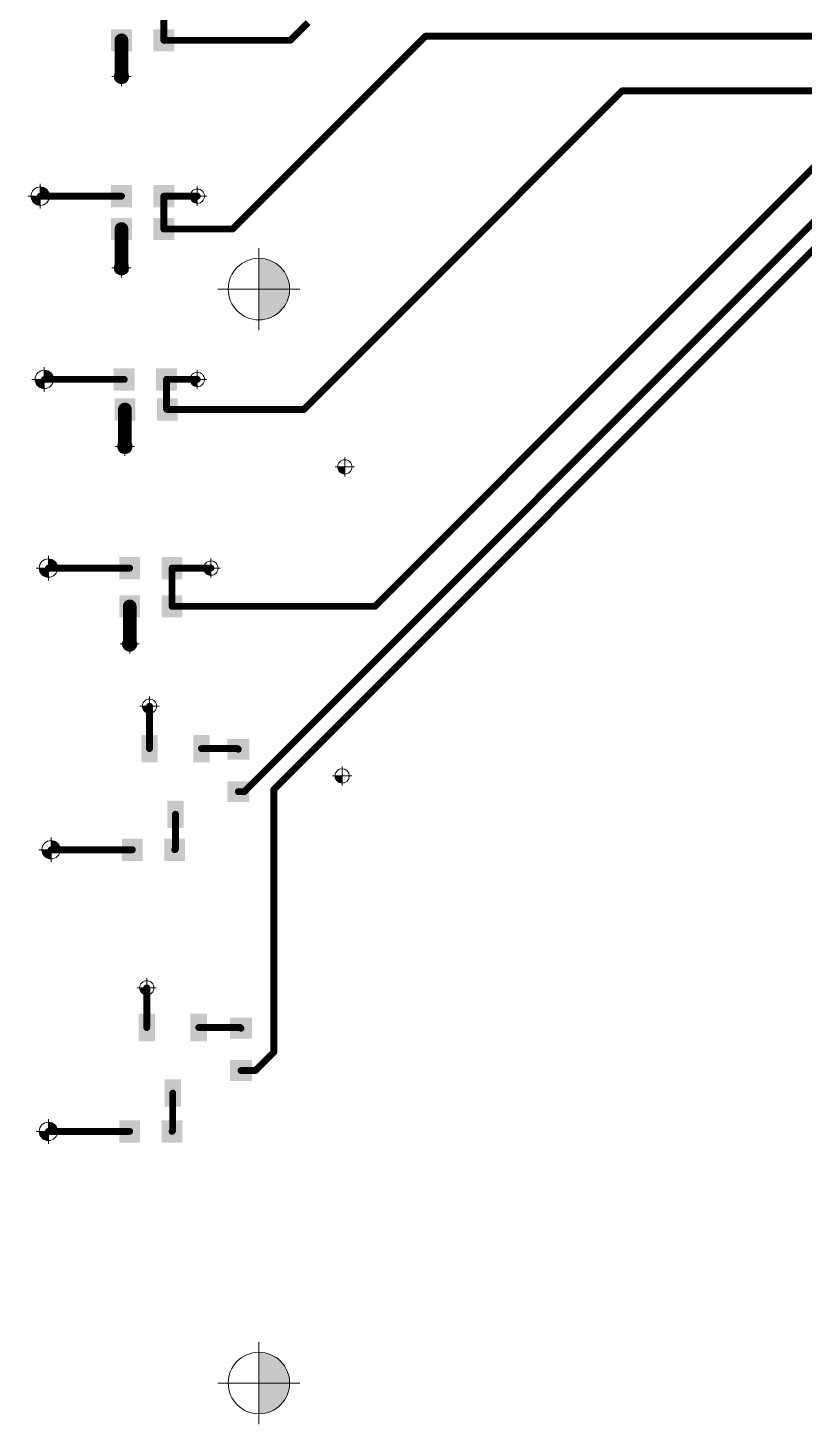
# Paper-space layout 'Layout1' of a CAD drawing. Header units: millimetres. Extents: x 0 to 841, y 0 to 594.
# Drawn here: x 114.6 to 171.4, y 357.9 to 460 of the extents above; entities that cross this region are included whole.
import ezdxf

# ---------------------------------------------------------------- set-up
doc = ezdxf.new("R2010")
doc.units = ezdxf.units.MM
for name, color, linetype in [('PDF _Геометрия', 7, 'Continuous'), ('PDF _Сплошная заливка', 7, 'Continuous'), ('TopLayer', 1, 'Continuous')]:
    doc.layers.add(name, color=color, linetype=linetype)

psp = doc.layouts.get("Layout1")

# ---------------------------------------------------------------- hatches: boundary and pattern name
at = {"layer": 'PDF _Сплошная заливка', "transparency": 33554559}
for points in [[(120.8836146273443, 456.414456273169, 0.4142588359309533), (121.4086197874167, 455.8894511131043), (121.4086197874167, 455.8894511131189), (121.4086197874167, 455.8894511131189), (121.4086197874167, 456.414456273169), (121.4086197874167, 456.414456273169)], [(116.1330270138387, 447.6650170330063, 0.4141972411044992), (115.4580203794876, 448.3400236674092), (115.4580203794876, 448.3400236673656), (115.4580203794876, 448.3400236673656), (115.4580203794876, 447.6650170330063), (115.4580203794876, 447.6650170330063)], [(114.783013745121, 447.6650170330063, 0.4142364377002974), (115.4580203794876, 446.9900103986915), (115.4580203794876, 446.9900103986333), (115.4580203794876, 446.9900103986333), (115.4580203794876, 447.6650170330063), (115.4580203794876, 447.6650170330063)], [(126.4330341750001, 447.6650269107963, 0.1987974353655903), (126.5867751027035, 447.2937626784424), (126.5867751028209, 447.293762678552, 0.1988478170312185), (126.9580393350725, 447.140021750688), (126.9580393350725, 447.1400217507467), (126.9580393350725, 447.1400217507467), (126.9580393350725, 447.6650269107963), (126.9580393350725, 447.6650269107963)], [(120.8836146273443, 442.4143932254697, 0.1988800821200436), (121.0373555552378, 442.0431995490158), (121.037355555135, 442.0431995489353, 0.1989561128706715), (121.4086197874167, 441.8893880653463), (121.4086197874167, 441.889388065405), (121.4086197874167, 441.889388065405), (121.4086197874167, 442.4143932254697), (121.4086197874167, 442.4143932254697)], [(133.7180540361214, 440.8710022329719, 0.1989375545879004), (133.0589929959187, 442.4619633073157), (133.0589929959187, 442.4619633073157, 0.1989375545888301), (131.4680319215677, 443.1210243475102), (131.4680319215677, 443.1210243475102), (131.4680319215677, 443.1210243475102), (131.4680319215677, 440.8710022329719), (131.4680319215677, 440.8710022329719)], [(131.4680319215677, 438.6209801184327, 0.1989375546094541), (133.0589929959187, 439.2800411586131), (133.0589929959187, 439.2800411586204, 0.1989375545872271), (133.7180540361214, 440.8710022329719), (133.7180540361214, 440.8710022329719), (133.7180540361214, 440.8710022329719), (131.4680319215677, 440.8710022329719), (131.4680319215677, 440.8710022329719)], [(115.0830166937385, 434.264959176955, 0.198914172687359), (115.2807138390453, 433.787720243628), (115.280713839089, 433.7877202436498, 0.1990125040141593), (115.7580233281042, 433.5899525426034), (115.7580233281042, 433.5899525425816), (115.7580233281042, 433.5899525425816), (115.7580233281042, 434.264959176955), (115.7580233281042, 434.264959176955)], [(116.4330299624553, 434.264959176955, 0.1990125041610219), (116.2352622613807, 434.7422686659634), (116.2352622613807, 434.7422686659634, 0.1989141725430147), (115.7580233281042, 434.9399658112775), (115.7580233281042, 434.9399658113139), (115.7580233281042, 434.9399658113139), (115.7580233281042, 434.264959176955), (115.7580233281042, 434.264959176955)], [(126.4330341750001, 434.2649584713904, 0.1988800816919128), (126.5867751028936, 433.893764794951), (126.5867751028209, 433.8937647948565, 0.1989561125901224), (126.9580393350725, 433.7399533112743), (126.9580393350725, 433.739953311333), (126.9580393350725, 433.739953311333), (126.9580393350725, 434.2649584713904), (126.9580393350725, 434.2649584713904)], [(121.1342285674818, 429.3661565601469, 0.1988800818784417), (121.2879694953172, 428.9949628836416), (121.2879694952881, 428.9949628836198, 0.1989561128126649), (121.6592337275397, 428.8411514000677), (121.6592337275397, 428.8411514000895), (121.6592337275397, 428.8411514000895), (121.6592337275397, 429.3661565601469), (121.6592337275397, 429.3661565601469)], [(137.2330697690886, 427.8649720031713, 0.414258836034025), (137.7580749291456, 427.3399668430188), (137.7580749291456, 427.3399668431207), (137.7580749291456, 427.3399668431207), (137.7580749291456, 427.8649720031713), (137.7580749291456, 427.8649720031713)], [(116.7330329110728, 420.4649618303192, 0.1989732998305266), (116.535265210041, 420.9422713193785), (116.5352652099973, 420.9422713193348, 0.1989141726639057), (116.0580262767207, 421.1399684646271), (116.0580262767207, 421.1399684646781), (116.0580262767207, 421.1399684646781), (116.0580262767207, 420.4649618303192), (116.0580262767207, 420.4649618303192)], [(115.383019642326, 420.4649618303192, 0.1988890754615286), (115.5807167876765, 419.9876523412963), (115.5807167876765, 419.9876523412963, 0.1989282722134053), (116.0580262767207, 419.7899551958731), (116.0580262767207, 419.7899551959531), (116.0580262767207, 419.7899551959531), (116.0580262767207, 420.4649618303192), (116.0580262767207, 420.4649618303192)], [(127.433020485114, 420.4649611247623, 0.4142588361441963), (127.9580256451864, 419.9399559646317), (127.9580256451864, 419.9399559646977), (127.9580256451864, 419.9399559646977), (127.9580256451864, 420.4649611247623), (127.9580256451864, 420.4649611247623)], [(121.4836205245492, 414.9155592160228, 0.4142588362382552), (122.0086256846207, 414.3905540560022), (122.0086256846207, 414.3905540559654), (122.0086256846207, 414.3905540559654), (122.0086256846207, 414.9155592160228), (122.0086256846207, 414.9155592160228)], [(122.9330468117614, 410.3648933699328, 0.1990017661318396), (123.0867877394794, 409.9936996933106), (123.0867877395667, 409.993699693398, 0.1988800814969592), (123.4579814160943, 409.8399587655999), (123.4579814160943, 409.8399587655999), (123.4579814160943, 409.8399587655999), (123.4579814160943, 410.3648933699328), (123.4579814160943, 410.3648933699328)], [(137.0330442847644, 405.2649187382594, 0.1988478170239852), (137.186785212526, 404.8936545059419), (137.1867852125697, 404.8936545060074, 0.1987974353959647), (137.5580494448213, 404.7399135782239), (137.5580494448213, 404.7399135781948), (137.5580494448213, 404.7399135781948), (137.5580494448213, 405.2649187382594), (137.5580494448213, 405.2649187382594)], [(116.9329878396429, 399.8648875356334, 0.1989282721151154), (116.7352906943215, 400.3421970246704), (116.7352906943215, 400.3421970246632, 0.1988890757074753), (116.2579812052772, 400.5398941700282), (116.2579812052772, 400.5398941699918), (116.2579812052772, 400.5398941699918), (116.2579812052772, 399.8648875356334), (116.2579812052772, 399.8648875356334)], [(115.5829745709252, 399.8648875356334, 0.1988498824920884), (115.7806717162903, 399.3875780466324), (115.7806717162612, 399.3875780466251, 0.1988890755762762), (116.2579812052772, 399.1898809012891), (116.2579812052772, 399.1898809012746), (116.2579812052772, 399.1898809012746), (116.2579812052772, 399.8648875356334), (116.2579812052772, 399.8648875356334)], [(122.7330213274518, 389.7648797531742, 0.4142588364348316), (123.2580264874941, 389.2398745931455), (123.2580264874941, 389.2398745931237), (123.2580264874941, 389.2398745931237), (123.2580264874941, 389.7648797531742), (123.2580264874941, 389.7648797531742)], [(116.7329623553478, 379.2648739188821, 0.4141796884957989), (116.0580262767207, 379.9398805532114), (116.0580262767207, 379.9398805532405), (116.0580262767207, 379.9398805532405), (116.0580262767207, 379.2648739188821), (116.0580262767207, 379.2648739188821)], [(115.383019642326, 379.2648739188821, 0.414236437796434), (116.0580262767207, 378.5898672844428), (116.0580262767207, 378.5898672845228), (116.0580262767207, 378.5898672845228), (116.0580262767207, 379.2648739188821), (116.0580262767207, 379.2648739188821)], [(133.7180540361214, 360.8608085079645, 0.1989375546094964), (133.0589929959187, 362.4517695823229), (133.0589929959187, 362.4517695823156, 0.1989375545950015), (131.4680319215677, 363.1108306225183), (131.4680319215677, 363.1108306225037), (131.4680319215677, 363.1108306225037), (131.4680319215677, 360.8608085079645), (131.4680319215677, 360.8608085079645)], [(131.4680319215677, 358.6107863934258, 0.1989375545975889), (133.0589929959187, 359.2698474336207), (133.0589929959187, 359.2698474336207, 0.1989375545940694), (133.7180540361069, 360.8608085079645), (133.7180540361214, 360.8608085079645), (133.7180540361214, 360.8608085079645), (131.4680319215677, 360.8608085079645), (131.4680319215677, 360.8608085079645)]]:
    psp.add_hatch(color=7, dxfattribs=at).paths.add_polyline_path(points)

# ---------------------------------------------------------------- linework, layer by layer
at = {"layer": 'PDF _Геометрия', "lineweight": 9}
for points in [[(121.9338366146485, 456.414456273169, 0.4143145158927405), (121.4089020103011, 456.9393908774873, 0.414036106626941), (120.8832618487359, 456.414456273169, 0.4140361063416553), (121.4089020103011, 455.8895216688215, 0.4143145161715439)], [(116.1327447909543, 447.665228700188, 0.4142259413653125), (115.4582320466616, 448.3397414444007, 0.41440127650612), (114.7830137450774, 447.665228700188, 0.4145768025155167), (115.4582320466616, 446.9900103986915, 0.4144012765969748)], [(127.4830444951303, 447.665238577978, 0.4143145161261595), (126.9581098907975, 448.1901731822818, 0.4143145160781557), (126.4331752863909, 447.665238577978, 0.4143145160614328), (126.9581098907975, 447.1403039737475, 0.414314516297773)], [(121.9338366146485, 442.4147460040936, 0.4138105737498759), (121.4089020103011, 442.939680608521, 0.4135322631099965), (120.8832618488377, 442.4147460040936, 0.413758389228213), (121.4089020103011, 441.8891058425061, 0.4140361065465045)], [(133.7180540361214, 440.8710022329719, 0.4141580432731165), (131.4680319215677, 443.1210243474957, 0.4141580432772505), (129.2180098069994, 440.8710022329719, 0.4141580432801162), (131.4680319215677, 438.6209801184182, 0.4141580432759468)], [(116.4333121853688, 434.2651002884045, 0.4137931035058531), (115.7580938838291, 434.9403185899591, 0.4141850072821284), (115.0828755822449, 434.2651002884045, 0.4145768025125764), (115.7580938838291, 433.5898819868789, 0.4141850073044766)], [(127.4830444951303, 434.2650995828476, 0.4143145160760909), (126.9581098907975, 434.7900341872314, 0.4143145160281876), (126.4331752864791, 434.2650995828476, 0.4143145159233157), (126.9581098907975, 433.7401649785729, 0.4143145159712691)], [(122.1843094433225, 429.3661565601469, 0.4143145161808118), (121.6593748389896, 429.8910911645021, 0.4143145159507677), (121.1344402346422, 429.3661565601469, 0.4143145160043623), (121.6593748389896, 428.8412219557408, 0.4143145160463213)], [(138.2830095334939, 427.8651836703525, 0.4143145162594915), (137.7580749291456, 428.3901182745981, 0.4143145160900432), (137.2331403250173, 427.8651836703525, 0.4143145159258343), (137.7580749291456, 427.3402490660783, 0.4143145160953323)], [(116.7331740225218, 420.4650323860365, 0.4137931034642765), (116.0579557209821, 421.1402506875183, 0.4137931034373532), (115.3827374193979, 420.4650323860365, 0.4137931035081586), (116.0579557209821, 419.7898140845332, 0.4137931035351207)], [(128.4828191380557, 420.4650316804941, 0.4143145162464955), (127.9578845337373, 420.9899662849298, 0.4143145161547196), (127.4329499295063, 420.4650316804941, 0.414314515935858), (127.9578845337373, 419.9400970761321, 0.4143145162160713)], [(122.533560288939, 414.915418104581, 0.4143145163207422), (122.0086256846207, 415.4403527087966, 0.4143145161265622), (121.4836910802733, 414.915418104581, 0.4143145159836599), (122.0086256846207, 414.3904835001822, 0.4143145160590655)], [(123.9827749089773, 410.3650344813823, 0.4143145162745017), (123.4578403046298, 410.8899690856565, 0.4143145160281374), (122.9329057001514, 410.3650344813823, 0.4143145161679672), (123.4578403046298, 409.8400998770421, 0.4143145160834448)], [(138.0833368278072, 405.26477762681, 0.4140361065253834), (137.5576966662129, 405.7897122313184, 0.4138105735329765), (137.0327620617918, 405.26477762681, 0.4138105736322025), (137.5576966662129, 404.7398430225721, 0.4140361064366251)], [(116.9328467282085, 399.8650992028147, 0.4142259415752738), (116.2583339839148, 400.5396119470638, 0.4144012764238064), (115.5831156823015, 399.8650992028147, 0.4145768023885799), (116.2583339839148, 399.189880901326, 0.4144012765340528)], [(123.783102203306, 389.7650914203555, 0.4143145161842876), (123.2581675989586, 390.2900260247616, 0.414314516093015), (122.7332329945821, 389.7650914203555, 0.4143145160796669), (123.2581675989586, 389.2401568160153, 0.414314516385771)], [(116.7331740225218, 379.2651561417956, 0.4140093127219905), (116.0579557209821, 379.9396688860593, 0.4140093126948395), (115.3827374194416, 379.2651561417956, 0.4141850072259644), (116.0579557209821, 378.5899378401969, 0.4141850072529306)], [(133.7180540361214, 360.8608085079645, 0.4141580432688887), (131.4680319215677, 363.1108306225183, 0.4141580432730696), (129.2180098070294, 360.8608085079645, 0.4141580432638391), (131.4680319215677, 358.6107863934258, 0.4141580432596345)]]:
    psp.add_lwpolyline(points, format="xyb", close=True, dxfattribs=at)
for points in [[(121.4089020103011, 455.7145434673967), (121.4089020103011, 457.1143690789559)], [(122.1088148161025, 456.414456273169), (120.708283647281, 456.414456273169)], [(115.4582320466616, 446.7649376314607), (115.4582320466616, 448.5648142116465)], [(126.9581098907975, 446.9653257722057), (126.9581098907975, 448.3651513837654)], [(116.3578175581197, 447.665228700188), (114.5579409779411, 447.665228700188)], [(127.6580226965698, 447.665238577978), (126.2581970850251, 447.665238577978)], [(131.4680319215677, 437.8709727469054), (131.4680319215677, 443.8710317190234)], [(122.1088148161025, 442.4147460040936), (120.708283647281, 442.4147460040936)], [(121.4089020103011, 441.7141276410593), (121.4089020103011, 443.1146588098804)], [(134.4680614076342, 440.8710022329719), (128.4680024355157, 440.8710022329719)], [(115.7580938838291, 433.3648092196768), (115.7580938838291, 435.1646857998626)], [(116.6576793952872, 434.2651002884045), (114.8578028150941, 434.2651002884045)], [(127.6580226965698, 434.2650995828476), (126.2581970850251, 434.2650995828476)], [(126.9581098907975, 433.5651867770607), (126.9581098907975, 434.9650123886199)], [(121.6593748389896, 428.6662437543673), (121.6593748389896, 430.0660693659265)], [(122.3592876447765, 429.3661565601469), (120.9594620332173, 429.3661565601469)], [(138.4579877349179, 427.8651836703525), (137.0581621233587, 427.8651836703525)], [(137.7580749291456, 427.1652708645802), (137.7580749291456, 428.5650964761248)], [(116.0579557209821, 419.5647413173238), (116.0579557209821, 421.3646178975027)], [(127.9578845337373, 419.7651188747072), (127.9578845337373, 421.1649444862664)], [(116.9582467896871, 420.4650323860365), (115.1576646522617, 420.4650323860365)], [(128.6577973395097, 420.4650316804941), (127.257971727935, 420.4650316804941)], [(122.0086256846207, 414.2155052987941), (122.0086256846207, 415.6153309103534)], [(122.708538490393, 414.915418104581), (121.3087128788484, 414.915418104581)], [(123.4578403046298, 409.6651216756027), (123.4578403046298, 411.0649472871619)], [(124.1577531104167, 410.3650344813823), (122.7579274988575, 410.3650344813823)], [(137.5576966662129, 404.5648648210304), (137.5576966662129, 405.9646904325896)], [(138.2583150292321, 405.26477762681), (136.8577838604115, 405.26477762681)], [(116.2583339839148, 398.9648081341015), (116.2583339839148, 400.7646847142732)], [(117.1579194953738, 399.8650992028147), (115.3580429151953, 399.8650992028147)], [(123.2581675989586, 389.0651786145831), (123.2581675989586, 390.4650042261424)], [(123.9580804047455, 389.7650914203555), (122.5582547931863, 389.7650914203555)], [(116.0579557209821, 378.3648650730679), (116.0579557209821, 380.1647416532464)], [(116.9582467896871, 379.2651561417956), (115.1576646522617, 379.2651561417956)], [(131.4680319215677, 357.8607790219198), (131.4680319215677, 363.8608379940165)], [(134.4680614076342, 360.8608085079645), (128.4680024355157, 360.8608085079645)]]:
    psp.add_lwpolyline(points, dxfattribs=at)
at = {"layer": 'TopLayer', "lineweight": 20}
for points, const_width in [([(124.5076302913913, 459.0649950178267), (124.5076302913913, 461.864994497827)], 0.499999), ([(133.7582340913909, 459.0649950178267), (135.0582365713913, 460.3649974978266)], 0.499999), ([(121.408830291391, 456.4143983378267), (121.408830291391, 459.0649950178267)], 0.999998), ([(129.558237411391, 445.2650022978269), (143.658234611391, 459.3649994978268)], 0.499999), ([(143.658234611391, 459.3649994978268), (196.8582247313911, 459.3649994978268)], 0.499999), ([(124.5076302913913, 459.0649950178267), (133.7582340913909, 459.0649950178267)], 0.499999), ([(134.7582320913912, 432.0649931378266), (158.058236291391, 455.3649973378269)], 0.499999), ([(158.058236291391, 455.3649973378269), (196.8582247313911, 455.3649973378269)], 0.499999), ([(139.9582318513912, 417.6649965378269), (176.658234651391, 454.3649993378267)], 0.499999), ([(130.4088326113911, 404.1156002178268), (179.6582337313912, 453.3650013378269)], 0.499999), ([(132.5582314113913, 404.2649979378266), (177.6582326513912, 449.364999177827)], 0.499999), ([(115.4582351313911, 447.6649974978268), (115.4582402113911, 447.6650025778267)], 0.499999), ([(115.4582402113911, 447.6650025778267), (121.408835371391, 447.6650025778267)], 0.499999), ([(124.5076353713912, 445.2650022978269), (124.5076353713912, 447.6650025778267)], 0.499999), ([(124.5076353713912, 447.6650025778267), (126.9582324513913, 447.6650025778267)], 0.499999), ([(121.408835371391, 442.4143907778266), (121.408835371391, 445.2650022978269)], 0.999998), ([(124.5076353713912, 445.2650022978269), (129.558237411391, 445.2650022978269)], 0.499999), ([(115.7582345313913, 434.264993817827), (121.608829891391, 434.264993817827)], 0.499999), ([(124.7076298913912, 432.1155950178268), (124.7076298913912, 434.264993817827)], 0.499999), ([(124.7076298913912, 434.264993817827), (126.9582324513913, 434.264993817827)], 0.499999), ([(121.6594317713912, 429.3661923378268), (121.6594317713912, 432.0649931378266)], 0.999998), ([(124.7076298913912, 432.1155950178268), (124.7582317713909, 432.0649931378266)], 0.499999), ([(124.7582317713909, 432.0649931378266), (134.7582320913912, 432.0649931378266)], 0.499999), ([(116.058233931391, 420.4649960178267), (122.0088341713913, 420.4649960178267)], 0.499999), ([(125.1076341713911, 417.6649965378269), (125.1076341713911, 420.4649960178267)], 0.499999), ([(125.1076341713911, 420.4649960178267), (127.958230451391, 420.4649960178267)], 0.499999), ([(122.0088341713913, 414.9155989378269), (122.0088341713913, 417.6649965378269)], 0.999998), ([(125.1076341713911, 417.6649965378269), (139.9582318513912, 417.6649965378269)], 0.499999), ([(123.458234371391, 407.2649970178268), (123.458234371391, 410.3649958978267)], 0.499999), ([(127.258231851391, 407.2649970178268), (129.9076347313912, 407.2649970178268)], 0.499999), ([(129.9076347313912, 407.2649970178268), (129.958231531391, 407.214400217827)], 0.499999), ([(129.958231531391, 404.1156002178268), (130.4088326113911, 404.1156002178268)], 0.499999), ([(132.5582314113913, 385.0649956978268), (132.5582314113913, 404.2649979378266)], 0.499999), ([(125.3582305713912, 399.9156035378269), (125.3582305713912, 402.4649964578266)], 0.499999), ([(116.258228451391, 399.8650016578267), (122.2088286913909, 399.8650016578267)], 0.499999), ([(125.3076286913911, 399.8650016578267), (125.3582305713912, 399.9156035378269)], 0.499999), ([(123.258234771391, 386.8649971778268), (123.258234771391, 389.7649964578268)], 0.499999), ([(127.058232251391, 386.8649971778268), (130.1076343313912, 386.8649971778268)], 0.499999), ([(130.1076343313912, 386.8649971778268), (130.1582311313909, 386.8144003778266)], 0.499999), ([(131.2088360913908, 383.7156003778268), (132.5582314113913, 385.0649956978268)], 0.499999), ([(130.1582311313909, 383.7156003778268), (131.2088360913908, 383.7156003778268)], 0.499999), ([(125.1582309713908, 379.315599017827), (125.1582309713908, 382.0649966178266)], 0.499999), ([(116.058228851391, 379.2650022178268), (116.058233931391, 379.2649971378269)], 0.499999), ([(116.058233931391, 379.2649971378269), (122.0088290913909, 379.2649971378269)], 0.499999), ([(125.1076290913911, 379.2649971378269), (125.1582309713908, 379.315599017827)], 0.499999)]:
    psp.add_lwpolyline(points, dxfattribs=dict(at, const_width=const_width))
for points, const_width in [([(121.1588333313912, 459.0649950178267, 1), (121.6588272513909, 459.0649950178267, 1)], 0.499999), ([(143.5332361313908, 459.3649994978268, 1), (143.7832330913911, 459.3649994978268, 1)], 0.24999696), ([(143.5332361313908, 459.3649994978268, 1), (143.7832330913911, 459.3649994978268, 1)], 0.24999696), ([(124.3826318113911, 459.0649950178267, 1), (124.632628771391, 459.0649950178267, 1)], 0.24999696), ([(124.3826318113911, 459.0649950178267, 1), (124.632628771391, 459.0649950178267, 1)], 0.24999696), ([(133.6332356113912, 459.0649950178267, 1), (133.8832325713911, 459.0649950178267, 1)], 0.24999696), ([(133.6332356113912, 459.0649950178267, 1), (133.8832325713911, 459.0649950178267, 1)], 0.24999696), ([(121.1588333313912, 456.4143983378267, 1), (121.6588272513909, 456.4143983378267, 1)], 0.499999), ([(157.9332378113909, 455.3649973378269, 1), (158.1832347713912, 455.3649973378269, 1)], 0.24999696), ([(157.9332378113909, 455.3649973378269, 1), (158.1832347713912, 455.3649973378269, 1)], 0.24999696), ([(115.333236651391, 447.6649974978268, 1), (115.5832336113913, 447.6649974978268, 1)], 0.24999696), ([(115.3332417313909, 447.6650025778267, 1), (115.5832386913912, 447.6650025778267, 1)], 0.24999696), ([(115.3332417313909, 447.6650025778267, 1), (115.5832386913912, 447.6650025778267, 1)], 0.24999696), ([(121.2838368913913, 447.6650025778267, 1), (121.5338338513911, 447.6650025778267, 1)], 0.24999696), ([(124.382636891391, 447.6650025778267, 1), (124.6326338513909, 447.6650025778267, 1)], 0.24999696), ([(124.382636891391, 447.6650025778267, 1), (124.6326338513909, 447.6650025778267, 1)], 0.24999696), ([(126.8332339713911, 447.6650025778267, 1), (127.083230931391, 447.6650025778267, 1)], 0.24999696), ([(121.1588384113911, 445.2650022978269, 1), (121.6588323313913, 445.2650022978269, 1)], 0.499999), ([(124.382636891391, 445.2650022978269, 1), (124.6326338513909, 445.2650022978269, 1)], 0.24999696), ([(124.382636891391, 445.2650022978269, 1), (124.6326338513909, 445.2650022978269, 1)], 0.24999696), ([(129.4332389313909, 445.2650022978269, 1), (129.6832358913912, 445.2650022978269, 1)], 0.24999696), ([(129.4332389313909, 445.2650022978269, 1), (129.6832358913912, 445.2650022978269, 1)], 0.24999696), ([(121.1588384113911, 442.4143907778266, 1), (121.6588323313913, 442.4143907778266, 1)], 0.499999), ([(115.6332360513911, 434.264993817827, 1), (115.883233011391, 434.264993817827, 1)], 0.24999696), ([(121.4838314113908, 434.264993817827, 1), (121.7338283713912, 434.264993817827, 1)], 0.24999696), ([(124.582631411391, 434.264993817827, 1), (124.8326283713909, 434.264993817827, 1)], 0.24999696), ([(124.582631411391, 434.264993817827, 1), (124.8326283713909, 434.264993817827, 1)], 0.24999696), ([(126.8332339713911, 434.264993817827, 1), (127.083230931391, 434.264993817827, 1)], 0.24999696), ([(121.4094348113908, 432.0649931378266, 1), (121.909428731391, 432.0649931378266, 1)], 0.499999), ([(124.582631411391, 432.1155950178268, 1), (124.8326283713909, 432.1155950178268, 1)], 0.24999696), ([(124.582631411391, 432.1155950178268, 1), (124.8326283713909, 432.1155950178268, 1)], 0.24999696), ([(124.6332332913912, 432.0649931378266, 1), (124.8832302513911, 432.0649931378266, 1)], 0.24999696), ([(124.6332332913912, 432.0649931378266, 1), (124.8832302513911, 432.0649931378266, 1)], 0.24999696), ([(134.633233611391, 432.0649931378266, 1), (134.8832305713909, 432.0649931378266, 1)], 0.24999696), ([(134.633233611391, 432.0649931378266, 1), (134.8832305713909, 432.0649931378266, 1)], 0.24999696), ([(121.4094348113908, 429.3661923378268, 1), (121.909428731391, 429.3661923378268, 1)], 0.499999), ([(115.9332354513913, 420.4649960178267, 1), (116.1832324113911, 420.4649960178267, 1)], 0.24999696), ([(121.8838356913911, 420.4649960178267, 1), (122.133832651391, 420.4649960178267, 1)], 0.24999696), ([(124.9826356913909, 420.4649960178267, 1), (125.2326326513912, 420.4649960178267, 1)], 0.24999696), ([(124.9826356913909, 420.4649960178267, 1), (125.2326326513912, 420.4649960178267, 1)], 0.24999696), ([(127.8332319713909, 420.4649960178267, 1), (128.0832289313912, 420.4649960178267, 1)], 0.24999696), ([(121.758837211391, 417.6649965378269, 1), (122.2588311313912, 417.6649965378269, 1)], 0.499999), ([(124.9826356913909, 417.6649965378269, 1), (125.2326326513912, 417.6649965378269, 1)], 0.24999696), ([(124.9826356913909, 417.6649965378269, 1), (125.2326326513912, 417.6649965378269, 1)], 0.24999696), ([(139.8332333713911, 417.6649965378269, 1), (140.083230331391, 417.6649965378269, 1)], 0.24999696), ([(139.8332333713911, 417.6649965378269, 1), (140.083230331391, 417.6649965378269, 1)], 0.24999696), ([(121.758837211391, 414.9155989378269, 1), (122.2588311313912, 414.9155989378269, 1)], 0.499999), ([(123.3332358913908, 410.3649958978267, 1), (123.5832328513911, 410.3649958978267, 1)], 0.24999696), ([(123.3332358913908, 407.2649970178268, 1), (123.5832328513911, 407.2649970178268, 1)], 0.24999696), ([(127.1332333713913, 407.2649970178268, 1), (127.3832303313911, 407.2649970178268, 1)], 0.24999696), ([(129.7826362513911, 407.2649970178268, 1), (130.0326332113909, 407.2649970178268, 1)], 0.24999696), ([(129.7826362513911, 407.2649970178268, 1), (130.0326332113909, 407.2649970178268, 1)], 0.24999696), ([(129.8332330513908, 407.214400217827, 1), (130.0832300113912, 407.214400217827, 1)], 0.24999696), ([(129.8332330513908, 404.1156002178268, 1), (130.0832300113912, 404.1156002178268, 1)], 0.24999696), ([(130.2838341313909, 404.1156002178268, 1), (130.5338310913912, 404.1156002178268, 1)], 0.24999696), ([(130.2838341313909, 404.1156002178268, 1), (130.5338310913912, 404.1156002178268, 1)], 0.24999696), ([(132.4332329313911, 404.2649979378266, 1), (132.683229891391, 404.2649979378266, 1)], 0.24999696), ([(132.4332329313911, 404.2649979378266, 1), (132.683229891391, 404.2649979378266, 1)], 0.24999696), ([(125.2332320913911, 402.4649964578266, 1), (125.4832290513909, 402.4649964578266, 1)], 0.24999696), ([(116.1332299713908, 399.8650016578267, 1), (116.3832269313912, 399.8650016578267, 1)], 0.24999696), ([(122.0838302113912, 399.8650016578267, 1), (122.333827171391, 399.8650016578267, 1)], 0.24999696), ([(125.1826302113909, 399.8650016578267, 1), (125.4326271713912, 399.8650016578267, 1)], 0.24999696), ([(125.2332320913911, 399.9156035378269, 1), (125.4832290513909, 399.9156035378269, 1)], 0.24999696), ([(125.2332320913911, 399.9156035378269, 1), (125.4832290513909, 399.9156035378269, 1)], 0.24999696), ([(123.1332362913909, 389.7649964578268, 1), (123.3832332513912, 389.7649964578268, 1)], 0.24999696), ([(123.1332362913909, 386.8649971778268, 1), (123.3832332513912, 386.8649971778268, 1)], 0.24999696), ([(126.9332337713909, 386.8649971778268, 1), (127.1832307313912, 386.8649971778268, 1)], 0.24999696), ([(129.982635851391, 386.8649971778268, 1), (130.2326328113909, 386.8649971778268, 1)], 0.24999696), ([(129.982635851391, 386.8649971778268, 1), (130.2326328113909, 386.8649971778268, 1)], 0.24999696), ([(130.0332326513912, 386.8144003778266, 1), (130.2832296113911, 386.8144003778266, 1)], 0.24999696), ([(132.4332329313911, 385.0649956978268, 1), (132.683229891391, 385.0649956978268, 1)], 0.24999696), ([(132.4332329313911, 385.0649956978268, 1), (132.683229891391, 385.0649956978268, 1)], 0.24999696), ([(130.0332326513912, 383.7156003778268, 1), (130.2832296113911, 383.7156003778268, 1)], 0.24999696), ([(131.0838376113911, 383.7156003778268, 1), (131.333834571391, 383.7156003778268, 1)], 0.24999696), ([(131.0838376113911, 383.7156003778268, 1), (131.333834571391, 383.7156003778268, 1)], 0.24999696), ([(125.0332324913911, 382.0649966178266, 1), (125.283229451391, 382.0649966178266, 1)], 0.24999696), ([(115.9332303713909, 379.2650022178268, 1), (116.1832273313912, 379.2650022178268, 1)], 0.24999696), ([(115.9332354513913, 379.2649971378269, 1), (116.1832324113911, 379.2649971378269, 1)], 0.24999696), ([(115.9332354513913, 379.2649971378269, 1), (116.1832324113911, 379.2649971378269, 1)], 0.24999696), ([(121.8838306113912, 379.2649971378269, 1), (122.1338275713911, 379.2649971378269, 1)], 0.24999696), ([(124.982630611391, 379.2649971378269, 1), (125.2326275713908, 379.2649971378269, 1)], 0.24999696), ([(125.0332324913911, 379.315599017827, 1), (125.283229451391, 379.315599017827, 1)], 0.24999696), ([(125.0332324913911, 379.315599017827, 1), (125.283229451391, 379.315599017827, 1)], 0.24999696)]:
    psp.add_lwpolyline(points, format="xyb", close=True, dxfattribs=dict(at, const_width=const_width))
for points in [[(120.6468302913909, 458.2521950178266), (122.1708302913912, 458.2521950178266), (120.6468302913909, 459.8777950178269), (122.1708302913912, 459.8777950178269)], [(123.7456302913911, 458.2521950178266), (125.269630291391, 458.2521950178266), (123.7456302913911, 459.8777950178269), (125.269630291391, 459.8777950178269)], [(120.6468353713913, 446.852202577827), (122.1708353713911, 446.852202577827), (120.6468353713913, 448.4778025778269), (122.1708353713911, 448.4778025778269)], [(123.745635371391, 446.852202577827), (125.2696353713909, 446.852202577827), (123.745635371391, 448.4778025778269), (125.2696353713909, 448.4778025778269)], [(120.6468353713913, 444.4522022978267), (122.1708353713911, 444.4522022978267), (120.6468353713913, 446.077802297827), (122.1708353713911, 446.077802297827)], [(123.745635371391, 444.4522022978267), (125.2696353713909, 444.4522022978267), (123.745635371391, 446.077802297827), (125.2696353713909, 446.077802297827)], [(120.8468298913908, 433.4521938178268), (122.3708298913912, 433.4521938178268), (120.8468298913908, 435.0777938178267), (122.3708298913912, 435.0777938178267)], [(123.945629891391, 433.4521938178268), (125.4696298913909, 433.4521938178268), (123.945629891391, 435.0777938178267), (125.4696298913909, 435.0777938178267)], [(120.897431771391, 431.2521931378269), (122.4214317713909, 431.2521931378269), (120.897431771391, 432.8777931378268), (122.4214317713909, 432.8777931378268)], [(123.9962317713912, 431.2521931378269), (125.5202317713911, 431.2521931378269), (123.9962317713912, 432.8777931378268), (125.5202317713911, 432.8777931378268)], [(121.2468341713911, 419.6521960178266), (122.770834171391, 419.6521960178266), (121.2468341713911, 421.2777960178269), (122.770834171391, 421.2777960178269)], [(124.3456341713909, 419.6521960178266), (125.8696341713912, 419.6521960178266), (124.3456341713909, 421.2777960178269), (125.8696341713912, 421.2777960178269)], [(121.2468341713911, 416.8521965378268), (122.770834171391, 416.8521965378268), (121.2468341713911, 418.4777965378266), (122.770834171391, 418.4777965378266)], [(124.3456341713909, 416.8521965378268), (125.8696341713912, 416.8521965378268), (124.3456341713909, 418.4777965378266), (125.8696341713912, 418.4777965378266)], [(122.8582355713911, 406.264999017827), (124.0582331713908, 406.264999017827), (122.8582355713911, 408.264995017827), (124.0582331713908, 408.264995017827)], [(126.6582330513911, 406.264999017827), (127.8582306513913, 406.264999017827), (126.6582330513911, 408.264995017827), (127.8582306513913, 408.264995017827)], [(130.7710315313911, 406.4524002178268), (130.7710315313911, 407.9764002178267), (129.1454315313908, 406.4524002178268), (129.1454315313908, 407.9764002178267)], [(130.7710315313911, 403.3536002178266), (130.7710315313911, 404.877600217827), (129.1454315313908, 403.3536002178266), (129.1454315313908, 404.877600217827)], [(124.7582317713909, 401.4649984578268), (125.9582293713911, 401.4649984578268), (124.7582317713909, 403.4649944578268), (125.9582293713911, 403.4649944578268)], [(122.970828691391, 400.6778016578269), (121.4468286913911, 400.6778016578269), (122.970828691391, 399.0522016578266), (121.4468286913911, 399.0522016578266)], [(126.0696286913912, 400.6778016578269), (124.5456286913909, 400.6778016578269), (126.0696286913912, 399.0522016578266), (124.5456286913909, 399.0522016578266)], [(122.6582359713912, 385.864999177827), (123.8582335713909, 385.864999177827), (122.6582359713912, 387.8649951778266), (123.8582335713909, 387.8649951778266)], [(126.4582334513912, 385.864999177827), (127.6582310513909, 385.864999177827), (126.4582334513912, 387.8649951778266), (127.6582310513909, 387.8649951778266)], [(130.9710311313911, 386.0524003778269), (130.9710311313911, 387.5764003778268), (129.3454311313913, 386.0524003778269), (129.3454311313913, 387.5764003778268)], [(130.9710311313911, 382.9536003778267), (130.9710311313911, 384.477600377827), (129.3454311313913, 382.9536003778267), (129.3454311313913, 384.477600377827)], [(124.558232171391, 381.0649986178269), (125.7582297713911, 381.0649986178269), (124.558232171391, 383.0649946178269), (125.7582297713911, 383.0649946178269)], [(122.7708290913911, 380.077797137827), (121.2468290913912, 380.077797137827), (122.7708290913911, 378.4521971378267), (121.2468290913912, 378.4521971378267)], [(125.8696290913908, 380.077797137827), (124.3456290913909, 380.077797137827), (125.8696290913908, 378.4521971378267), (124.3456290913909, 378.4521971378267)]]:
    psp.add_solid(points, dxfattribs=at)

doc.saveas('drawing.dxf')
